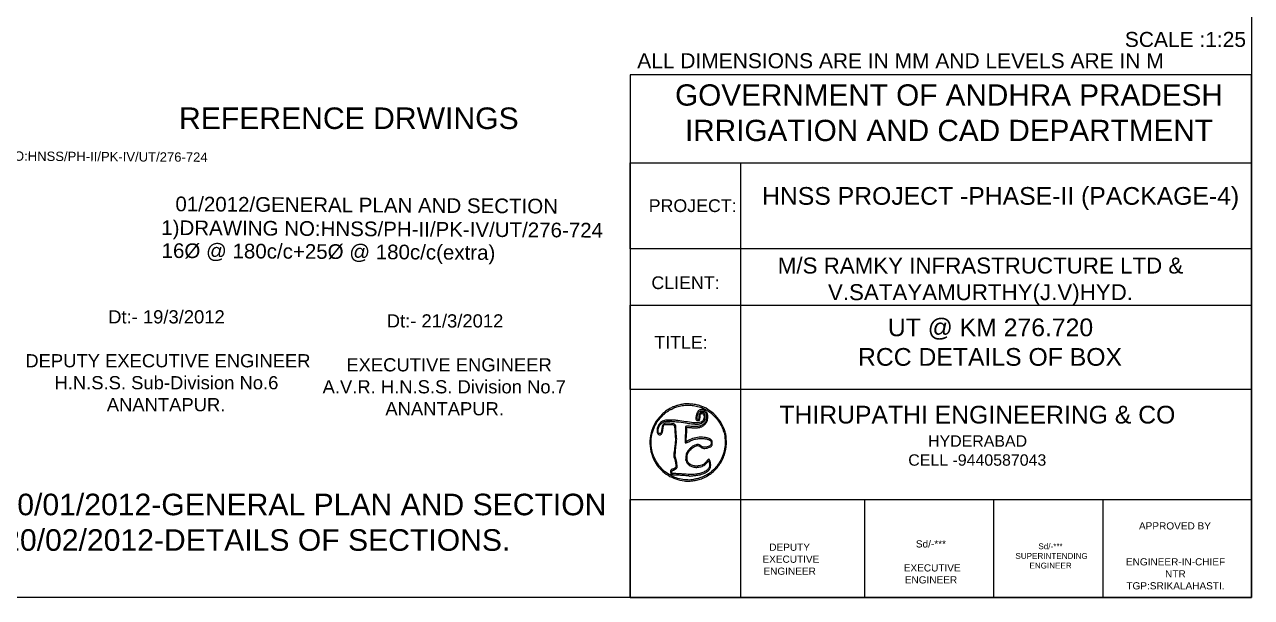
# Model space of a CAD drawing. Header units: millimetres. Extents: x 5124 to 3877021, y 2311 to 45953129.
# Drawn here: x 3868483 to 3877019, y 45936718 to 45940703 of the extents above; entities that cross this region are included whole.
import ezdxf

# ---------------------------------------------------------------- set-up
doc = ezdxf.new("R2010")
doc.units = ezdxf.units.MM
doc.header["$MEASUREMENT"] = 0
for name, color, linetype in [('DIMENSION', 7, 'Continuous'), ('DRAWING', 7, 'Continuous'), ('TEXT', 7, 'Continuous')]:
    doc.layers.add(name, color=color, linetype=linetype)
doc.styles.get("Standard").update_dxf_attribs({"font": 'arial.ttf', "height": 150})
doc.dimstyles.get("Standard").update_dxf_attribs({"dimtxt": 200, "dimasz": 110, "dimexe": 0.18, "dimexo": 0.0625, "dimgap": 0.09, "dimtad": 0, "dimtih": 1, "dimtoh": 1, "dimdec": 0, "dimzin": 0, "dimdsep": 46, "dimtxsty": 'Standard', "dimblk": 'OBLIQUE', "dimcen": 0.09, "dimse1": 1, "dimse2": 1, "dimadec": 0, "dimazin": 0, "dimtfac": 1, "dimtdec": 0, "dimtofl": 0, "dimtmove": 0, "dimatfit": 3, "dimfxl": 1, "dimtolj": 1, "dimtzin": 0, "dimarcsym": 0})

# ---------------------------------------------------------------- blocks, each defined once
blk = doc.blocks.new('_Oblique')
at = {"color": 0, "linetype": 'ByBlock', "lineweight": -2}
blk.add_line((-0.5, -0.5), (0.5, 0.5), dxfattribs=at)
blk = doc.blocks.new('*D122')
at = {"layer": 'Defpoints', "color": 0, "transparency": 16777216}
for p in [(3873456, 45946251.1), (3873456, 45946088.7), (3872956.3, 45940264.5)]:
    blk.add_point(p, dxfattribs=at)
at = {"layer": 'DIMENSION', "color": 0, "lineweight": -2, "transparency": 16777216}
for p, q in [((3872956.3, 45946088.7), (3873090.5, 45946088.7)), ((3873456, 45946088.7), (3873421.5, 45946088.7))]:
    blk.add_line(p, q, dxfattribs=at)
at = {"layer": 'DIMENSION', "color": 0, "lineweight": -2, "transparency": 16777216, "xscale": 95, "yscale": 95, "zscale": 95, "rotation": 180}
blk.add_blockref('_Oblique', (3872956.3, 45946088.7), dxfattribs=at)
at = {"layer": 'DIMENSION', "color": 0, "lineweight": -2, "transparency": 16777216, "xscale": 95, "yscale": 95, "zscale": 95}
blk.add_blockref('_Oblique', (3873456, 45946088.7), dxfattribs=at)
at = {"layer": 'DIMENSION', "color": 0, "transparency": 16777216, "insert": (3873256, 45946088.7), "char_height": 150, "attachment_point": 5}
blk.add_mtext('\\A1;350', dxfattribs=at)

msp = doc.modelspace()

# ---------------------------------------------------------------- linework, layer by layer
for points in [[(3873056.1, 45938060.9, 0.011371), (3873026.7, 45938053.8, 0.02579), (3873005, 45938046.8, 0.027062), (3872984.7, 45938037.8, 0.013799), (3872960.2, 45938024.5, 0.049276), (3872938.1, 45938008.6, 0.020623), (3872911.7, 45937983.2, 0.020736), (3872886.8, 45937955.1, 0.039557), (3872869.8, 45937930.3, 0.070595), (3872842.4, 45937862.5, 0.067578), (3872834.5, 45937788.7, 0.067285), (3872846.5, 45937715.2, 0.06891), (3872877.6, 45937648.2, 0.057705), (3872914.1, 45937603.6, 0.054334), (3872960.6, 45937567.5, 0.05355), (3873014.4, 45937541.9, 0.052844), (3873072.7, 45937528.2, 0.040381), (3873105.5, 45937526.7, 0.03202), (3873140.8, 45937530.2, 0.031364), (3873176.2, 45937538.3, 0.03411), (3873209.3, 45937550.6, 0.075635), (3873275.6, 45937593.7, 0.073326), (3873326.9, 45937654.9, 0.073591), (3873358.2, 45937728.2, 0.077104), (3873366.3, 45937806.1, 0.004861), (3873365, 45937827.8, 0.019003), (3873363.6, 45937841.1, 0.02286), (3873361.3, 45937853, 0.009468), (3873357.1, 45937868.9, 0.065489), (3873331.4, 45937928.6, 0.057691), (3873290.3, 45937982.5, 0.058022), (3873238.2, 45938025.3, 0.068022), (3873180.2, 45938052.3, 0.035725), (3873151.1, 45938059, 0.021943), (3873116, 45938063, 0.021989), (3873081.9, 45938063.9, 0.048915)], [(3873166.3, 45938046.5, -0.010053), (3873185.4, 45938041.1, -0.02116), (3873200, 45938035.9, -0.022523), (3873213.4, 45938029.7, -0.013074), (3873229.1, 45938021.2, -0.040153), (3873258.3, 45938000.9, -0.032263), (3873286.3, 45937974.8, -0.031944), (3873310.9, 45937945, -0.036921), (3873330.3, 45937913.6, -0.012801), (3873336.9, 45937900.1, -0.018323), (3873342, 45937887.9, -0.011926), (3873345.5, 45937877.6, -0.421559), (3873344.4, 45937875.6, 0.438354), (3873344.2, 45937875.3, 0.035377), (3873344.7, 45937874.3, 0.030088), (3873345.5, 45937873, 0.016409), (3873346.7, 45937871.5, -0.136522), (3873352.5, 45937858.6, -0.015322), (3873356.3, 45937826.5, -0.019775), (3873357.9, 45937792.1, -0.035566), (3873356.2, 45937763.9, -0.046854), (3873344.4, 45937712.9, -0.049001), (3873323.4, 45937665.8, -0.049074), (3873293.7, 45937623.8, -0.047266), (3873256, 45937587.7, -0.036649), (3873235.7, 45937573.9, -0.020541), (3873209.2, 45937560.1, -0.020402), (3873182.6, 45937548.9, -0.050634), (3873162.1, 45937543.5, 0.011096), (3873158.3, 45937542.8, 0.006376), (3873153.7, 45937541.8, 0.006368), (3873149.2, 45937540.7, 0.010561), (3873145.4, 45937539.6, -0.075797), (3873110.1, 45937534.6, -0.036256), (3873064.3, 45937538.3, -0.035773), (3873017.8, 45937549, -0.053967), (3872979.5, 45937565.3, -0.043816), (3872936.3, 45937594.9, -0.050353), (3872901.1, 45937630.3, -0.04992), (3872873.4, 45937672.4, -0.041857), (3872852.6, 45937721.6, -0.041799), (3872846.5, 45937747.5, -0.022952), (3872843.2, 45937779.8, -0.022835), (3872842.9, 45937812.8, -0.036198), (3872845.9, 45937841, -0.027029), (3872851.8, 45937865.6, -0.021589), (3872860.6, 45937891.3, -0.021847), (3872871.5, 45937915.8, -0.030803), (3872883.4, 45937936.5, -0.030973), (3872898, 45937955.8, -0.014365), (3872919.1, 45937979.1, -0.013732), (3872940.8, 45938000.4, -0.048124), (3872956.3, 45938012.3, -0.015617), (3872968.7, 45938019.5, -0.006514), (3872985.8, 45938028.4, -0.006284), (3873002.8, 45938036.8, -0.02113), (3873014.2, 45938041.6, -0.047647), (3873048.4, 45938050.9, -0.034153), (3873087.8, 45938054.8, -0.033468), (3873128.4, 45938053.4, -0.039389)], [(3873181.6, 45938022.5, 0.079905), (3873174.6, 45938018.2, 0.042826), (3873167.5, 45938010.9, 0.042991), (3873161.9, 45938002.6, 0.097401), (3873159.5, 45937995.5, -0.017144), (3873158.9, 45937991.5, -0.007361), (3873157.7, 45937986.2, -0.007273), (3873156.4, 45937980.6, -0.009527), (3873155, 45937975.5, 0.057314), (3873153.2, 45937965.5, 0.105744), (3873154.4, 45937957.4, 0.129803), (3873158.5, 45937951.5, 0.112787), (3873165.2, 45937948.1, 0.089359), (3873173.2, 45937947.6, 0.205539), (3873178.3, 45937950.5, 0.119945), (3873181.4, 45937957.7, 0.023277), (3873183.2, 45937971.8, -0.017196), (3873184.9, 45937986.3, -0.101894), (3873187.5, 45937993.4, -0.209902), (3873191.7, 45937996.4, -0.109281), (3873198.3, 45937996.2, -0.199104), (3873206.5, 45937990, -0.104543), (3873210.7, 45937977.8, -0.087788), (3873209.9, 45937962.8, -0.092435), (3873204, 45937949.3, -0.140361), (3873190.3, 45937937.9, -0.085225), (3873169.8, 45937932.8, -0.045138), (3873137.4, 45937933.2, -0.010085), (3873082.6, 45937940.1, 0.001129), (3873029.4, 45937947.7, 0.010475), (3873006.4, 45937950.5, 0.019654), (3872988.9, 45937951.5, 0.009807), (3872966.8, 45937951.5, 0.021045), (3872943.4, 45937950.1, 0.064199), (3872928, 45937946.4, 0.07759), (3872915.6, 45937939.4, 0.04157), (3872902.8, 45937927.4, 0.033858), (3872894, 45937916.2, 0.055821), (3872888.4, 45937905.6, 0.056084), (3872885.3, 45937894.1, 0.03454), (3872884.1, 45937880, 0.036481), (3872884.9, 45937865.8, 0.103396), (3872888.2, 45937856.6, 0.148662), (3872894, 45937851.3, 0.109578), (3872902.6, 45937849.4, 0.120124), (3872911, 45937851.5, 0.145), (3872916.9, 45937857.1, 0.076305), (3872921.1, 45937868.1, 0.015923), (3872924.8, 45937888.4, -0.009484), (3872926.5, 45937898.5, -0.012925), (3872928.4, 45937907.6, -0.009784), (3872930.4, 45937915, -0.12767), (3872931.8, 45937917.4, -0.187867), (3872937.3, 45937919.8, -0.006627), (3872961.1, 45937920.5, -0.01166), (3872984.1, 45937920.4, -0.060862), (3872996.6, 45937918.4, -0.161099), (3873001.8, 45937914.9, -0.110854), (3873004.8, 45937908.5, -0.037878), (3873006.6, 45937895.8, -0.003666), (3873008.4, 45937864.7, 0.004284), (3873009.1, 45937853.4, 0.004704), (3873010, 45937842.4, 0.004401), (3873010.9, 45937833.1, 0.023561), (3873011.6, 45937828, -0.066487), (3873012.2, 45937819, -0.007257), (3873010.5, 45937798.4, -0.006419), (3873007.3, 45937768.3, -0.001903), (3873001.5, 45937722.4, 0.0101), (3873000, 45937708.8, 0.046767), (3873000, 45937701, 0.054451), (3873001.5, 45937693.8, 0.016832), (3873005.3, 45937683.4, -0.025497), (3873008.3, 45937674.9, -0.017703), (3873010.7, 45937665.1, -0.016989), (3873012.6, 45937654.6, -0.017395), (3873013.7, 45937644.1), (3873015.4, 45937621.5), (3873004.6, 45937615.5, -0.015536), (3873000.2, 45937613.2, -0.017122), (3872995.8, 45937611.2, -0.016739), (3872991.9, 45937609.8, -0.078777), (3872989.6, 45937609.4, 0.131176), (3872984, 45937607.9, 0.136592), (3872980, 45937603.9, 0.106124), (3872978, 45937597.4, 0.058162), (3872978.3, 45937589, 0.016688), (3872979.2, 45937584.3, 0.019181), (3872980.3, 45937579.9, 0.018627), (3872981.5, 45937576.3, 0.096084), (3872982.7, 45937574.6, 0.155202), (3872984.6, 45937573.4, 0.015688), (3872990, 45937572.5, 0.01847), (3872996.6, 45937571.8, 0.013691), (3873003.9, 45937571.5, -0.011921), (3873028.8, 45937570.6, -0.00413), (3873064.7, 45937568.1, -0.001098), (3873102.7, 45937565.1, -0.118504), (3873107.5, 45937563.5, 0.16291), (3873113.1, 45937562.2, 0.003581), (3873140.8, 45937565, 0.008625), (3873167.5, 45937568.3, 0.028406), (3873184.9, 45937571.8, 0.032579), (3873201.3, 45937577.2, 0.025466), (3873218.4, 45937585.2, 0.026004), (3873233.4, 45937594.1, 0.061344), (3873243.2, 45937602.7, 0.068447), (3873251.9, 45937615.4, 0.076262), (3873256.4, 45937629.5, 0.067476), (3873256.8, 45937645.7, 0.040065), (3873253.1, 45937664.7, 0.044341), (3873249.6, 45937673.8, 0.167899), (3873245.4, 45937678, 0.248042), (3873240.6, 45937677.9, 0.093969), (3873235.3, 45937673.4, -0.014529), (3873218.5, 45937653.8, -0.059632), (3873206.8, 45937643.6, -0.07471), (3873194.3, 45937637.6, -0.031322), (3873176.1, 45937633.2, -0.011719), (3873164.5, 45937631.5, -0.030157), (3873156, 45937630.9, -0.035481), (3873148.3, 45937631.5, -0.022756), (3873139.6, 45937633.1, -0.041651), (3873126.1, 45937637.4, -0.044873), (3873113.8, 45937643.9, -0.048687), (3873103.9, 45937651.8, -0.078972), (3873097.5, 45937660.3, -0.088886), (3873093.5, 45937672.7, -0.038681), (3873092.6, 45937689.9, -0.038538), (3873094.3, 45937707.6, -0.068656), (3873098.8, 45937721.4, -0.047822), (3873107, 45937734.9, -0.035478), (3873118.3, 45937748, -0.035754), (3873131.3, 45937759.2, -0.052131), (3873144.2, 45937767, -0.030465), (3873158, 45937772.4, -0.089851), (3873168, 45937773.8, -0.11423), (3873176.5, 45937771.4, -0.067663), (3873185, 45937765.2, 0.096235), (3873195.7, 45937758.2, 0.073317), (3873209.4, 45937754.8, 0.064558), (3873225.1, 45937755.4, 0.048869), (3873241.8, 45937759.9, 0.015923), (3873257.2, 45937766.2, 0.109612), (3873263.7, 45937771.1, 0.141247), (3873266.8, 45937777.7, 0.03256), (3873267.8, 45937790.1, 0.013265), (3873267.7, 45937799.7, 0.061516), (3873266.9, 45937805.2, 0.091027), (3873264.9, 45937809.2, 0.050414), (3873261.2, 45937813.3, 0.128873), (3873231.8, 45937828.2, 0.05989), (3873188.9, 45937832.2, 0.055893), (3873142, 45937825.8, 0.065288), (3873100.3, 45937809.1, -0.008116), (3873095.3, 45937806.4, -0.012981), (3873090.8, 45937804.3, -0.006773), (3873087.1, 45937802.7, -0.304845), (3873086.4, 45937802.8, -0.211798), (3873086, 45937803.7, -0.000838), (3873086.6, 45937814.8, -0.003985), (3873087.4, 45937827.4, -0.002472), (3873088.4, 45937842.2, 0.004385), (3873089.5, 45937857.8, 0.005065), (3873090.3, 45937872.6, 0.004554), (3873090.7, 45937885.1, 0.029433), (3873090.5, 45937891.4), (3873089.4, 45937902.1), (3873102, 45937900.2, 0.022308), (3873108.9, 45937899.4, 0.005402), (3873120.4, 45937898.8, 0.005531), (3873133.5, 45937898.4, 0.005473), (3873146.8, 45937898.3, 0.006594), (3873165.4, 45937898.5, 0.031106), (3873176.1, 45937899.5, 0.045299), (3873184.6, 45937901.6, 0.025886), (3873194.4, 45937905.6, 0.074598), (3873212.7, 45937917.7, 0.070434), (3873227, 45937934.8, 0.07263), (3873235.7, 45937954.8, 0.089071), (3873237.4, 45937975, 0.01957), (3873235.5, 45937989.5, 0.056074), (3873232.7, 45937999.3, 0.065261), (3873228, 45938007.4, 0.034277), (3873220.4, 45938016.1, 0.027009), (3873215.1, 45938020.8, 0.068734), (3873210.7, 45938023.4, 0.07176), (3873205.8, 45938024.7, 0.031521), (3873199.2, 45938025, 0.016443), (3873194.2, 45938024.8, 0.015199), (3873189.1, 45938024.2, 0.015395), (3873184.6, 45938023.4, 0.04795)], [(3873211.4, 45938013.3, -0.056619), (3873219.2, 45938005.3, -0.070112), (3873224.4, 45937996.3, -0.063176), (3873227.2, 45937985.4, -0.036102), (3873228, 45937971.9, -0.026103), (3873227.1, 45937958, -0.05922), (3873224.6, 45937947.9, -0.061276), (3873219.9, 45937938.7, -0.029698), (3873211.8, 45937928.4, -0.094532), (3873196, 45937916.1, -0.069609), (3873175.1, 45937908.8, -0.05177), (3873147.4, 45937906.2, -0.023109), (3873110.7, 45937908.3, 0.014899), (3873092.5, 45937909.6, 0.124815), (3873084.4, 45937908, 0.252886), (3873081, 45937903.2, 0.073732), (3873081.2, 45937893.9, -0.042717), (3873081.7, 45937887.6, -0.005288), (3873081.5, 45937873.7, -0.006212), (3873080.9, 45937857.2, -0.005103), (3873079.9, 45937839.5, 0.004606), (3873078.7, 45937820.5, 0.010714), (3873078.3, 45937806.2, 0.007341), (3873078.4, 45937795.4, 0.193504), (3873079.5, 45937792.8, 0.272952), (3873081.8, 45937792.2, 0.017404), (3873088.9, 45937794.5, 0.018882), (3873098.5, 45937798.4, 0.007944), (3873111, 45937804.3, -0.00991), (3873127.9, 45937812.2, -0.029968), (3873139.8, 45937816.6, -0.03192), (3873151.7, 45937819.5, -0.012489), (3873168.4, 45937821.9, -0.031624), (3873196.8, 45937823.6, -0.042774), (3873222.4, 45937821.2, -0.049658), (3873243.4, 45937815.3, -0.102801), (3873257.5, 45937806, -0.146745), (3873260.3, 45937800.9, -0.055372), (3873261, 45937792.8, -0.054274), (3873259.9, 45937784.2, -0.094139), (3873257, 45937777.7, -0.119575), (3873250.8, 45937772.3, -0.039208), (3873239.6, 45937767.5, -0.03788), (3873226.3, 45937764, -0.043914), (3873213.2, 45937762.9, -0.027336), (3873205.6, 45937763.3, -0.068469), (3873200.3, 45937764.7, -0.065144), (3873195.3, 45937767.5, -0.022939), (3873189, 45937772.7, 0.07041), (3873178.3, 45937779.9, 0.111511), (3873167.5, 45937782.4, 0.08847), (3873155, 45937780.3, 0.032101), (3873138.4, 45937773.1, 0.049567), (3873124.3, 45937764.1, 0.035227), (3873110.4, 45937751.4, 0.034846), (3873098.2, 45937736.6, 0.044392), (3873089.3, 45937721.4, 0.072348), (3873085.8, 45937710.3, 0.020236), (3873083.8, 45937692.2, 0.012952), (3873082.9, 45937674, 0.265664), (3873085.4, 45937669.4, -0.115377), (3873086.5, 45937668.3, -0.049412), (3873087.4, 45937666.6, -0.04534), (3873088, 45937664.4, -0.044785), (3873088.2, 45937662.2, 0.179828), (3873091, 45937654.6, 0.032309), (3873101.7, 45937643.7, 0.035345), (3873114.7, 45937633.6, 0.067561), (3873126.6, 45937627.8, 0.028537), (3873140.3, 45937624.1, 0.039847), (3873152.9, 45937622.6, 0.038236), (3873166, 45937623, 0.023572), (3873181.2, 45937625.3, 0.033201), (3873196.9, 45937629.6, 0.052304), (3873209.5, 45937635.6, 0.054197), (3873220.3, 45937643.8, 0.038969), (3873230.5, 45937655.1, -0.007998), (3873234.3, 45937660, -0.011914), (3873237.9, 45937664.1, -0.007046), (3873241, 45937667.4, -0.189724), (3873242, 45937667.9, -0.31512), (3873242.9, 45937667.4, -0.012989), (3873244.3, 45937663.9, -0.018519), (3873245.8, 45937659.3, -0.0116), (3873247.2, 45937654, -0.076654), (3873248.9, 45937633.7, -0.116551), (3873243.7, 45937617, -0.101292), (3873230.8, 45937602.8, -0.047771), (3873209.4, 45937590, -0.047916), (3873181.6, 45937580, -0.038807), (3873150.5, 45937574.6, -0.030246), (3873112.1, 45937573.3, -0.013533), (3873061.7, 45937576, 0.003397), (3873045.4, 45937577.2, 0.003258), (3873028.9, 45937578.2, 0.003226), (3873014.4, 45937578.9, 0.011736), (3873005.1, 45937579), (3872987.7, 45937578.9), (3872987.7, 45937587.2), (3872987.7, 45937593.7), (3872987.7, 45937597.6, -0.255878), (3872988.3, 45937598.6, -0.021331), (3872990.9, 45937600.1, -0.024284), (3872994.4, 45937601.8, -0.016153), (3872998.6, 45937603.3, 0.029102), (3873003.3, 45937605.2, 0.019825), (3873008.4, 45937607.8, 0.020023), (3873013.2, 45937610.8, 0.037497), (3873016.7, 45937613.6, 0.047773), (3873020.8, 45937618.2, 0.109676), (3873022.7, 45937622.4, 0.059805), (3873023.2, 45937628.5, 0.007063), (3873022.4, 45937642.1, 0.017193), (3873021.4, 45937651.6, 0.01193), (3873019.6, 45937662.3, 0.012048), (3873017.4, 45937672.5, 0.024163), (3873015.1, 45937680.5, -0.021994), (3873012.1, 45937690.4, -0.038871), (3873010.7, 45937698.9, -0.030789), (3873010.4, 45937708.7, -0.009072), (3873011.2, 45937723.7, -0.001709), (3873012, 45937734.5, -0.001884), (3873012.8, 45937745, -0.001751), (3873013.6, 45937753.9, -0.009616), (3873014.1, 45937758.7, 0.002783), (3873018.5, 45937793.8, 0.015642), (3873020.1, 45937812.6, 0.027419), (3873020.2, 45937826.3, 0.025052), (3873018.7, 45937840.4, -0.013359), (3873017.5, 45937849.6, -0.007032), (3873016.5, 45937861.2, -0.006991), (3873015.8, 45937873.1, -0.010691), (3873015.6, 45937883.4, 0.009817), (3873015.2, 45937902.1, 0.054013), (3873013.7, 45937912.1, 0.099692), (3873010.5, 45937918.5, 0.084336), (3873005, 45937923.6, 0.111049), (3872995.1, 45937927.4, 0.01671), (3872973.8, 45937929.6, 0.019303), (3872951.9, 45937930.3, 0.061247), (3872937.5, 45937928.4, 0.116126), (3872929.2, 45937924.1, 0.097571), (3872923, 45937916.2, 0.067516), (3872918.8, 45937904, 0.026486), (3872916.2, 45937886.4, -0.029178), (3872913.9, 45937871.1, -0.08956), (3872910, 45937861.4, -0.186289), (3872904.7, 45937857.5, -0.209405), (3872898.4, 45937858.4, -0.132851), (3872893.7, 45937863.5, -0.091992), (3872891.4, 45937871, -0.064225), (3872891.5, 45937881.2, -0.027894), (3872894.2, 45937894.6, -0.043994), (3872898.7, 45937907.5, -0.055217), (3872905.2, 45937918.4, -0.053692), (3872914.1, 45937927.8, -0.038475), (3872925.7, 45937936.4, -0.115688), (3872944.1, 45937942.6, -0.031518), (3872975, 45937943.5, -0.022483), (3873019.1, 45937940.2, -0.007666), (3873082.6, 45937931.4, 0.006179), (3873102, 45937928.7, 0.0054), (3873122.5, 45937926.3, 0.005436), (3873141, 45937924.5, 0.016056), (3873153.7, 45937923.9, 0.009603), (3873168, 45937923.8, 0.036421), (3873176.9, 45937924.7, 0.048057), (3873184.3, 45937926.6, 0.026799), (3873192.8, 45937930.3, 0.051449), (3873204.7, 45937937.9, 0.079901), (3873212.9, 45937946.9, 0.083725), (3873217.7, 45937957.6, 0.062275), (3873219.3, 45937970.5, 0.027547), (3873218.9, 45937977, 0.025908), (3873217.9, 45937983.6, 0.027051), (3873216.2, 45937989.6, 0.042534), (3873214.1, 45937994.5, 0.029286), (3873210.7, 45938000, 0.113768), (3873207.8, 45938002.7, 0.10469), (3873203.8, 45938003.9, 0.022841), (3873196.7, 45938004.3, 0.022154), (3873189.5, 45938003.9, 0.107946), (3873185.6, 45938002.7, 0.118554), (3873182.7, 45938000.1, 0.029201), (3873179.5, 45937994.5, 0.04357), (3873177.6, 45937989.6, 0.022936), (3873176.1, 45937983.3, 0.022268), (3873175, 45937976.5, 0.027017), (3873174.7, 45937970.1, -0.013965), (3873174.5, 45937963.2, -0.050225), (3873173.8, 45937958.8, -0.097184), (3873172.6, 45937956.3, -0.23583), (3873170.8, 45937955.4, -0.162421), (3873165.9, 45937957.1, -0.180712), (3873163.3, 45937961.2, -0.084641), (3873163, 45937968.9, -0.019045), (3873165.1, 45937982, -0.042593), (3873169.7, 45937997.7, -0.090406), (3873176.4, 45938008.4, -0.113659), (3873185.2, 45938014.6, -0.096515), (3873196.5, 45938016.8, -0.029399), (3873200.9, 45938016.6, -0.028215), (3873205.2, 45938015.8, -0.029397), (3873209, 45938014.7, -0.08398)]]:
    msp.add_lwpolyline(points, format="xyb", close=True)
at = {"layer": 'DRAWING'}
msp.add_lwpolyline([(3853628.4, 45953129.2), (3877019.4, 45953129.2), (3877019.4, 45936717.7), (3853628.4, 45936717.7)], close=True, dxfattribs=at)
at = {"layer": 'TEXT'}
for points in [[(3877019.4, 45940353.3), (3872696.8, 45940353.3), (3872696.8, 45936717.7), (3877019.4, 45936717.7)], [(3872696.8, 45939740.9), (3877019.4, 45939740.9), (3877019.4, 45939141.6), (3872696.8, 45939141.6)], [(3872696.8, 45938750.2), (3877019.4, 45938750.2), (3877019.4, 45938165.3), (3872696.8, 45938165.3)], [(3872696.8, 45937399.9), (3877019.4, 45937399.9), (3877019.4, 45936717.7), (3872696.8, 45936717.7)]]:
    msp.add_lwpolyline(points, close=True, dxfattribs=at)
for points in [[(3873464.4, 45939740.9), (3873464.4, 45936717.7)], [(3874328.1, 45937399.9), (3874328.1, 45936717.7)], [(3875224.9, 45937399.9), (3875224.9, 45936717.7)], [(3875986.4, 45937399.9), (3875986.4, 45936717.7)]]:
    msp.add_lwpolyline(points, dxfattribs=at)

# ---------------------------------------------------------------- texts
at = {"layer": 'DRAWING'}
msp.add_text('REFERENCE DRWINGS', height=150, dxfattribs=at).set_placement((3869558, 45939976))
for s, height, p in [('1)DRAWING NO:HNSS/PH-II/PK-IV/UT/276-724', 65, (3867799.1, 45939759.1)), ('01/2012/GENERAL PLAN AND SECTION', 102.047, (3869532.6, 45939404.1)), ('1)DRAWING NO:HNSS/PH-II/PK-IV/UT/276-724', 102.047, (3869434.1, 45939239.1)), ('16Ø @ 180c/c+25Ø @ 180c/c(extra)', 102.047, (3869436.6, 45939079.6))]:
    msp.add_text(s, height=height, rotation=359.65712, dxfattribs=at).set_placement(p)
at = {"layer": 'TEXT'}
msp.add_text('SCALE :1:25', height=104.399, dxfattribs=at).set_placement((3876138.5, 45940547))
at = {"layer": 'TEXT', "attachment_point": 1}
for s, insert, char_height, width in [('ALL DIMENSIONS ARE IN MM AND LEVELS ARE IN M', (3872745.9, 45940503.5), 104.399, 3725.635), ('PROJECT:', (3872825.8, 45939487.1), 88.55, 826.193), ('\\pi6.3186;M/S RAMKY INFRASTRUCTURE LTD &\\P\\pi355.27;V.SATAYAMURTHY(J.V)HYD.', (3873717.6, 45939082.1), 111.162, 2818.897), ('CLIENT:', (3872844.6, 45938951.2), 88.55, 826.193), ('\\pi1113.6;Dt:- 19/3/2012\\P\\pi1510.9;\\P\\pi501.67; DEPUTY EXECUTIVE ENGINEER\\P\\pi739.98;H.N.S.S. Sub-Division No.6\\P\\pi1104;ANANTAPUR.', (3867951.4, 45938715.5), 91.636, 3021.895), ('\\pi1113.6;Dt:- 21/3/2012\\P\\pi1510.9;\\P\\pi761.29;  EXECUTIVE ENGINEER\\P\\pi667.28;A.V.R. H.N.S.S. Division No.7\\P\\pi1104;ANANTAPUR.', (3869889.6, 45938687.2), 91.636, 3021.895), ('\\pi1209.7;UT @ KM 276.720\\P\\pi1001.9;RCC DETAILS OF BOX', (3873280, 45938658), 123.253, 3826.107), ('TITLE:', (3872865, 45938536.2), 88.55, 480.167), ('\\pi541.34;THIRUPATHI ENGINEERING & CO\\P\\pi1575.9;{\\H0.64302x;HYDERABAD\\P\\pi1438.2;CELL -9440587043}', (3873193.5, 45938050.9), 123.253, 3826.107), ('1.DR.NO HNSS/PH-2/PK-4/UT/276.720/01/2012-GENERAL PLAN AND SECTION ', (3864846.4, 45937439.4), 150, 8372.686), ('2.DR.NO HNSS/PH-2/PK-4/UT/276.720/02/2012-DETAILS OF SECTIONS.', (3864864.9, 45937192.3), 150, 8015.336), ('\\pi88.196;APPROVED BY\\P\\pi338.3;\\P\\pi318.89;  \\P\\pi-2.7147;ENGINEER-IN-CHIEF\\P\\pi269.62;NTR \\P\\pi0.57654;TGP:SRIKALAHASTI.', (3876148.6, 45937240.5), 50, 676.596), ('\\pi908.05;Sd/-***\\P\\pi1000.4; \\P\\pi804.29; EXECUTIVE \\P\\pi830.86;ENGINEER', (3873776.6, 45937115.2), 50, 2020.151), ('\\pi321.65;\\P\\pi182.95;DEPUTY \\P\\pi115.87; EXECUTIVE \\P\\pi142.44;ENGINEER', (3873481.7, 45937175.6), 50, 643.295), ('\\pi927.95;Sd/-***\\P\\pi752.54; SUPERINTENDING  \\P\\pi865.82;ENGINEER', (3874609.1, 45937093.7), 40.248, 2020.151)]:
    msp.add_mtext(s, dxfattribs=dict(at, insert=insert, char_height=char_height, width=width))
at = {"layer": 'TEXT', "color": 7, "width": 4218.022, "attachment_point": 5}
for s, insert, char_height in [('GOVERNMENT OF ANDHRA PRADESH\\PIRRIGATION AND CAD DEPARTMENT', (3874914.8, 45940088.5), 147.903), ('HNSS PROJECT -PHASE-II (PACKAGE-4)', (3875274.2, 45939492.1), 123.253)]:
    msp.add_mtext(s, dxfattribs=dict(at, insert=insert, char_height=char_height))

# ---------------------------------------------------------------- dimensions: what is measured, and where the dimension line sits
at = {"layer": 'DIMENSION'}
dim = msp.add_linear_dim(base=(3873456, 45946088.7), p1=(3872956.3, 45940264.5), p2=(3873456, 45946251.1), text='350', dimstyle='Standard', override={"dimasz": 95, "dimfxl": 2000, "dimarcsym": 1}, dxfattribs=at)
dim.commit()
dim.dimension.update_dxf_attribs({"geometry": '*D122', "text_midpoint": (3873256, 45946088.7), "dimtype": 160})

doc.saveas('drawing.dxf')
